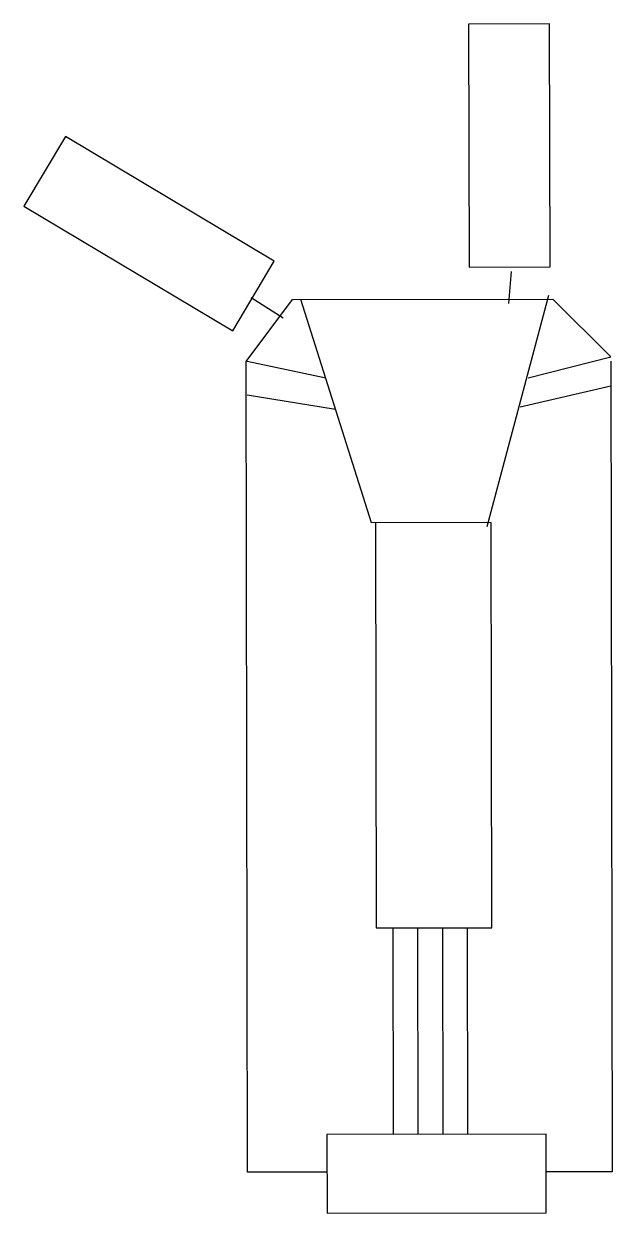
# Model space of a CAD drawing. Extents: x -3600 to -2696, y -691 to 1136.
import ezdxf

# ---------------------------------------------------------------- set-up
doc = ezdxf.new("R2010")
doc.units = 0
doc.header["$MEASUREMENT"] = 0
doc.layers.add('2D', color=7, linetype='CONTINUOUS')

msp = doc.modelspace()

# ---------------------------------------------------------------- linework, layer by layer
at = {"layer": '2D', "color": 4}
for p, q in [((-2792.9, 1136.5), (-2917.4, 1136.1)), ((-2917.4, 1136.1), (-2916.4, 762.5)), ((-2791.9, 762.8), (-2792.9, 1136.5)), ((-3536.6, 963.2), (-3600.4, 856.3)), ((-3215.7, 771.9), (-3536.6, 963.2)), ((-3600.4, 856.3), (-3279.5, 664.9)), ((-3279.5, 664.9), (-3215.7, 771.9)), ((-2916.4, 762.5), (-2791.9, 762.8)), ((-2851.5, 756), (-2856, 706.6)), ((-3251.2, 716), (-3201.8, 684.5)), ((-3187.5, 712.8), (-2787.4, 713.4)), ((-3066.3, 369.9), (-3174.8, 712.8)), ((-2888.5, 363.8), (-2793.8, 719.7)), ((-2787.4, 713.4), (-2698.4, 624.6)), ((-3258.8, 617.4), (-3187.5, 712.8)), ((-2825.3, 592.6), (-2698.4, 624.6)), ((-3256.9, -628.1), (-3258.8, 617.4)), ((-3136.5, 592.1), (-3257.2, 617.4)), ((-2698.4, 618.2), (-2696.4, -627.3)), ((-2838, 548.1), (-2698.3, 580.1)), ((-3257.1, 566.5), (-3121.4, 544.1)), ((-2882.2, 370.2), (-3066.3, 369.9)), ((-3060, 369.9), (-3059, -252.7)), ((-2881.2, -252.4), (-2882.2, 370.2)), ((-3059, -252.7), (-2881.2, -252.4)), ((-3033.6, -252.6), (-3033.1, -570.3)), ((-2995.5, -252.6), (-2995, -570.2)), ((-2957.4, -252.5), (-2956.9, -570.1)), ((-2919.3, -252.4), (-2918.8, -570.1)), ((-2798.1, -569.9), (-3134.7, -570.4)), ((-3134.7, -570.4), (-3134.5, -691.1)), ((-2797.9, -690.6), (-2798.1, -569.9)), ((-3134.6, -627.9), (-3256.9, -628.1)), ((-2696.4, -627.3), (-2798, -627.4)), ((-3134.5, -691.1), (-2797.9, -690.6))]:
    msp.add_line(p, q, dxfattribs=at)

doc.saveas('drawing.dxf')
